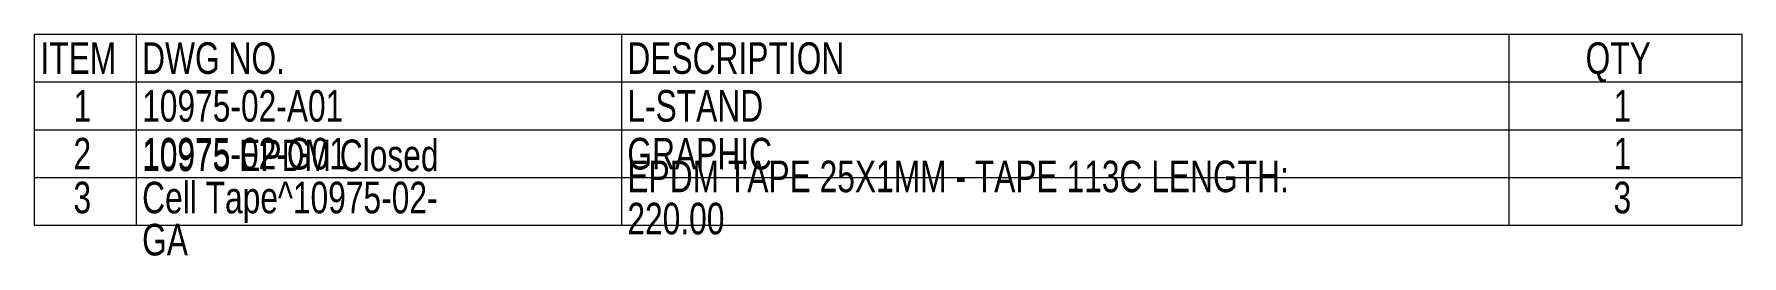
# Paper-space layout 'Sheet1' of a CAD drawing. Header units: millimetres. Extents: x 0 to 840, y 0 to 592.
# Drawn here: x 552.8 to 838.4, y 555.1 to 592.2 of the extents above; entities that cross this region are included whole.
import ezdxf

# ---------------------------------------------------------------- set-up
doc = ezdxf.new("R2010")
doc.units = ezdxf.units.MM
doc.styles.add('SLDTEXTSTYLE4', font='TXT', dxfattribs={"width": 0.75})

# ---------------------------------------------------------------- blocks, each defined once
blk = doc.blocks.new('SW_TABLEANNOTATION_2')
at = {"color": 0, "linetype": 'Continuous', "lineweight": 18, "ltscale": 4}
for p, q in [((0, 0), (0, -8)), ((0, 0), (17.06, 0)), ((17.06, 0), (17.06, -8)), ((17.06, 0), (98.19, 0)), ((98.19, 0), (98.19, -8)), ((98.19, 0), (246.55, 0)), ((246.55, 0), (246.55, -8)), ((246.55, 0), (285.53, 0)), ((285.53, 0), (285.53, -8)), ((0, -8), (17.06, -8)), ((0, -8), (0, -16)), ((17.06, -8), (98.19, -8)), ((17.06, -8), (17.06, -16)), ((98.19, -8), (246.55, -8)), ((98.19, -8), (98.19, -16)), ((246.55, -8), (285.53, -8)), ((246.55, -8), (246.55, -16)), ((285.53, -8), (285.53, -16)), ((0, -16), (0, -24)), ((0, -16), (17.06, -16)), ((17.06, -16), (17.06, -24)), ((17.06, -16), (98.19, -16)), ((98.19, -16), (98.19, -24)), ((98.19, -16), (246.55, -16)), ((246.55, -16), (246.55, -24)), ((246.55, -16), (285.53, -16)), ((285.53, -16), (285.53, -24)), ((0, -24), (0, -32)), ((0, -24), (17.06, -24)), ((17.06, -24), (17.06, -32)), ((17.06, -24), (98.19, -24)), ((98.19, -24), (98.19, -32)), ((98.19, -24), (246.55, -24)), ((246.55, -24), (246.55, -32)), ((246.55, -24), (285.53, -24)), ((285.53, -24), (285.53, -32)), ((0, -32), (17.06, -32)), ((17.06, -32), (98.19, -32)), ((98.19, -32), (246.55, -32)), ((246.55, -32), (285.53, -32))]:
    blk.add_line(p, q, dxfattribs=at)
at = {"color": 0, "linetype": 'Continuous', "lineweight": 18, "ltscale": 4, "attachment_point": 1, "style": 'SLDTEXTSTYLE4'}
for s, insert, char_height in [('ITEM', (1.06, -1.37), 5.292), ('DWG NO.', (18.06, -1.37), 5.292), ('DESCRIPTION', (99.19, -1.37), 5.2917), ('QTY', (259.41, -1.37), 5.292), ('1', (6.58, -9.37), 5.29), ('10975-02-A01', (18.06, -9.37), 5.2917), ('L-STAND', (99.19, -9.37), 5.292), ('1', (264.08, -9.37), 5.29), ('2', (6.58, -17.37), 5.29), ('10975-02-G01', (18.06, -17.37), 5.2917), ('10975 EPDM Closed', (18.06, -17.65), 5.2917), ('GRAPHIC', (99.19, -17.37), 5.292), ('1', (264.08, -17.37), 5.29), ('EPDM TAPE 25X1MM - TAPE 113C LENGTH:', (99.19, -21.18), 5.2917), ('3', (6.58, -24.71), 5.29), ('Cell Tape^ 10975-02-', (18.06, -24.71), 5.2917), ('3', (264.08, -24.71), 5.29), ('220.00', (99.19, -28.23), 5.292), ('GA', (18.06, -31.76), 5.292)]:
    blk.add_mtext(s, dxfattribs=dict(at, insert=insert, char_height=char_height))

psp = doc.layouts.new('Sheet1')

# ---------------------------------------------------------------- block references
at = {"color": 7, "linetype": 'Continuous', "lineweight": 18, "ltscale": 2}
psp.add_blockref('SW_TABLEANNOTATION_2', (552.82, 592.2), dxfattribs=at)

doc.saveas('drawing.dxf')
